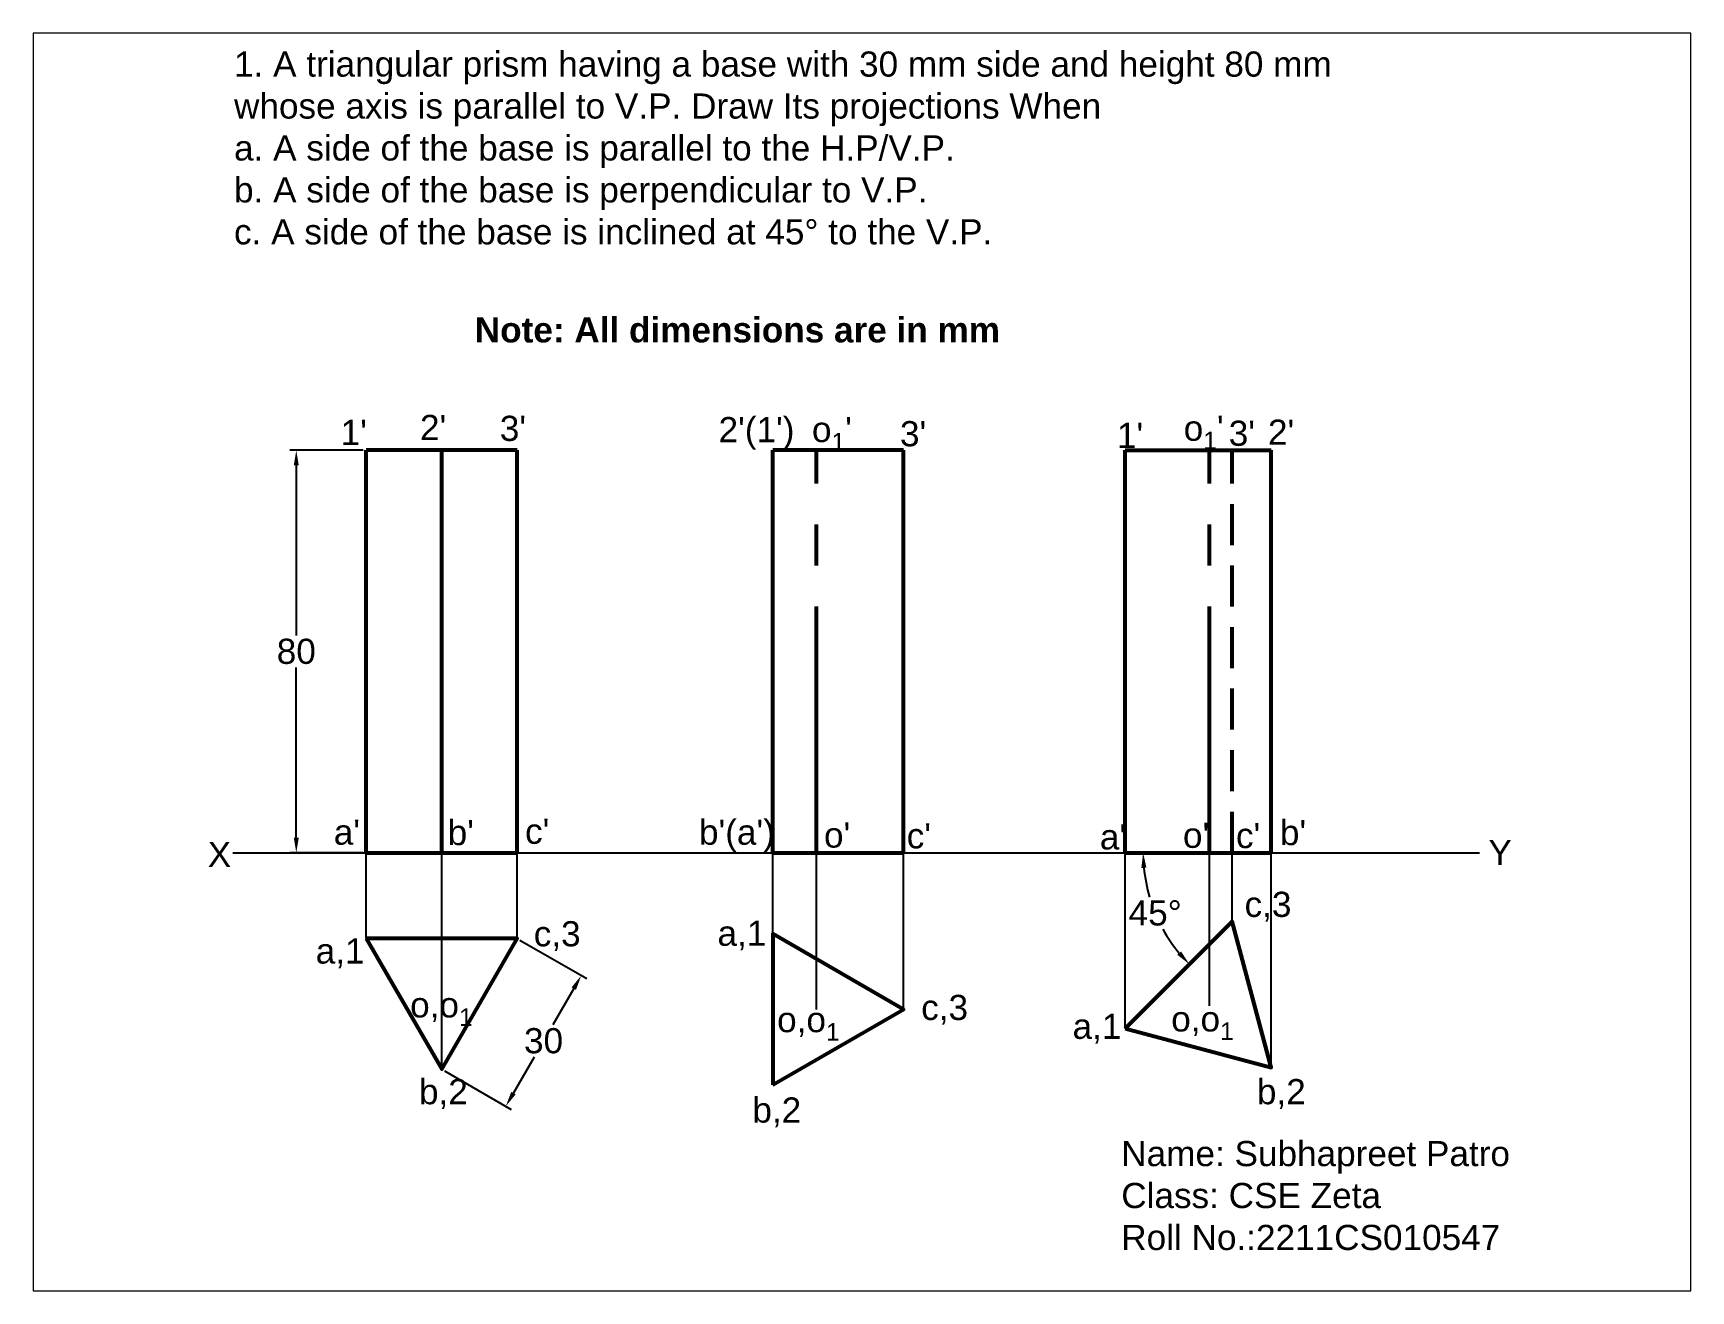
# Paper-space layout 'Layout1' of a CAD drawing. Header units: millimetres. Extents: x 26 to 231, y 20 to 176.
# The model-space entities are those that its viewports show. They can reach past a viewport. Long polylines and large blocks are cut down to what shows.
import ezdxf

# ---------------------------------------------------------------- set-up
doc = ezdxf.new("R2010")
doc.units = ezdxf.units.MM
doc.header["$PDMODE"] = 35
doc.header["$PDSIZE"] = 5
doc.linetypes.add('CENTER2', pattern=[28.575, 19.05, -3.175, 3.175, -3.175])
doc.linetypes.add('HIDDEN2', pattern=[4.7625, 3.175, -1.5875])
doc.styles.get("Standard").update_dxf_attribs({"font": 'arial.ttf'})
doc.dimstyles.new('ISO-25', dxfattribs={"dimtxt": 5, "dimasz": 3, "dimexe": 1.25, "dimexo": 0.625, "dimtad": 1, "dimtih": 1, "dimtoh": 1, "dimdec": 0, "dimtxsty": 'Standard', "dimcen": 2.5, "dimadec": 0, "dimazin": 0, "dimtfac": 1, "dimtdec": 0, "dimtmove": 0, "dimatfit": 3, "dimfxl": 1, "dimarcsym": 0})

# ---------------------------------------------------------------- blocks, each defined once
blk = doc.blocks.new('*D1')
at = {"color": 0, "lineweight": -2, "transparency": 16777216}
for p, q in [((105.86, 8.94), (119.16, 1.27)), ((116.57, -0.71), (112.41, -7.92)), ((104.57, -21.49), (108.74, -14.28)), ((90.86, -17.04), (104.16, -24.71))]:
    blk.add_line(p, q, dxfattribs=at)
at = {"color": 0, "transparency": 16777216}
for points in [[(116.14, -0.46), (117.01, -0.96), (118.07, 1.89)], [(104.14, -21.24), (105.01, -21.74), (103.07, -24.09)]]:
    blk.add_solid(points, dxfattribs=at)
at = {"layer": 'Defpoints', "color": 0, "transparency": 16777216}
for p in [(105.32, 9.26), (118.07, 1.89), (90.32, -16.72)]:
    blk.add_point(p, dxfattribs=at)
at = {"color": 0, "transparency": 16777216, "insert": (110.57, -11.1), "char_height": 5, "attachment_point": 5}
blk.add_mtext('30', dxfattribs=at)
blk = doc.blocks.new('*D2')
at = {"color": 0, "lineweight": -2, "transparency": 16777216}
for p, q in [((74.69, 106.3), (60.17, 106.3)), ((61.42, 103.3), (61.42, 69.48)), ((61.42, 29.3), (61.42, 63.12)), ((74.69, 26.3), (60.17, 26.3))]:
    blk.add_line(p, q, dxfattribs=at)
at = {"color": 0, "transparency": 16777216}
for points in [[(60.92, 103.3), (61.92, 103.3), (61.42, 106.3)], [(60.92, 29.3), (61.92, 29.3), (61.42, 26.3)]]:
    blk.add_solid(points, dxfattribs=at)
at = {"layer": 'Defpoints', "color": 0, "transparency": 16777216}
for p in [(61.42, 106.3), (75.32, 106.3), (75.32, 26.3)]:
    blk.add_point(p, dxfattribs=at)
at = {"color": 0, "transparency": 16777216, "insert": (61.42, 66.3), "char_height": 5, "attachment_point": 5}
blk.add_mtext('80', dxfattribs=at)
blk = doc.blocks.new('*D3')
at = {"color": 0, "lineweight": -2, "transparency": 16777216}
for start, end in [(185.4838, 196.3595), (208.9275, 219.5162)]:
    blk.add_arc((261.1, 26.3), 31.36, start, end, dxfattribs=at)
at = {"color": 0, "transparency": 16777216}
for points in [[(229.39, 23.28), (230.39, 23.33), (229.74, 26.3)], [(237.28, 6.68), (236.54, 6.01), (238.93, 4.13)]]:
    blk.add_solid(points, dxfattribs=at)
at = {"layer": 'Defpoints', "color": 0, "transparency": 16777216}
for p in [(226.19, 26.3), (255.16, 26.3), (230.81, 18.18), (247.4, 12.6), (226.19, -8.61)]:
    blk.add_point(p, dxfattribs=at)
at = {"color": 0, "transparency": 16777216, "insert": (232.13, 14.3), "char_height": 5, "attachment_point": 5}
blk.add_mtext('45°', dxfattribs=at)

msp = doc.modelspace()

# ---------------------------------------------------------------- linework, layer by layer
at = {"lineweight": 53}
for p, q in [((75.32, 26.3), (75.32, 106.3)), ((105.32, 106.3), (75.32, 106.3)), ((90.32, 26.3), (90.32, 106.3)), ((105.32, 26.3), (105.32, 106.3)), ((156.13, 26.3), (156.13, 106.3)), ((182.11, 106.3), (156.13, 106.3)), ((182.11, 26.3), (182.11, 106.3)), ((226.19, 26.3), (226.19, 106.3)), ((226.19, 106.3), (255.16, 106.3)), ((255.16, 26.3), (255.16, 106.3)), ((75.32, 26.3), (105.32, 26.3)), ((156.13, 26.3), (182.11, 26.3)), ((226.19, 26.3), (255.16, 26.3))]:
    msp.add_line(p, q, dxfattribs=at)
at = {"linetype": 'CENTER2', "lineweight": 53}
for p, q in [((164.79, 26.3), (164.79, 106.3)), ((242.92, 26.3), (242.92, 106.3))]:
    msp.add_line(p, q, dxfattribs=at)
at = {"linetype": 'HIDDEN2', "lineweight": 53}
msp.add_line((247.4, 26.3), (247.4, 106.3), dxfattribs=at)
for p, q in [((48.79, 26.3), (296.56, 26.3)), ((75.32, 9.26), (75.32, 26.3)), ((90.32, -16.72), (90.32, 26.3)), ((105.32, 9.26), (105.32, 26.3)), ((156.13, 10.16), (156.13, 26.3)), ((164.79, -4.84), (164.79, 26.3)), ((182.11, -4.84), (182.11, 26.3)), ((226.19, -8.61), (226.19, 26.3)), ((242.92, -4.13), (242.92, 26.3)), ((247.4, 12.6), (247.4, 26.3)), ((255.16, -16.38), (255.16, 26.3))]:
    msp.add_line(p, q)
at = {"lineweight": 53}
for points in [[(156.13, -19.84), (182.11, -4.84), (156.13, 10.16)], [(226.19, -8.61), (255.16, -16.38), (247.4, 12.6)], [(75.32, 9.26), (90.32, -16.72), (105.32, 9.26)]]:
    msp.add_lwpolyline(points, close=True, dxfattribs=at)

# ---------------------------------------------------------------- texts
at = {"char_height": 5, "attachment_point": 1}
for s, width, insert in [('1. A triangular prism having a base with 30 mm side and height 80 mm \\Pwhose axis is parallel to V.P. Draw Its projections When \\Pa. A side of the base is parallel to the H.P/V.P. \\Pb. A side of the base is perpendicular to V.P. \\Pc. A side of the base is inclined at 45° to the V.P.', 248.705, (49.05, 185.56)), ('{\\fArial|b1|i0|c0|p34;Note: All dimensions are in mm}', 128.5272, (96.9, 132.73)), ('X', 4.7435, (43.82, 28.46)), ('Y', 11.0027, (298.36, 28.85)), ('Name: Subhapreet Patro\\PClass: CSE Zeta\\PRoll No.:2211CS010547', 136.3029, (225.39, -31))]:
    msp.add_mtext_dynamic_manual_height_columns(s, width=width, gutter_width=25, heights=[0], dxfattribs=dict(at, insert=insert))
at = {"linetype": 'HIDDEN2', "char_height": 5, "attachment_point": 1}
for s, width, insert in [("1'", 7.3066, (70.24, 112.35)), ("2'", 7.1284, (86.01, 113.33)), ("3'", 7.0392, (101.87, 113.15)), ("2'(1')", 11.0556, (145.35, 112.9)), ("\\A1;o{\\H0.7x;\\S^ 1;}'", 12.8532, (163.91, 112.93)), ("3'", 10.9388, (181.41, 112.09)), ("\\A1;o{\\H0.7x;\\S^ 1;}'", 12.8532, (237.8, 113.19)), ("3'", 10.9388, (246.75, 112.18)), ("2'", 7.1284, (254.55, 112.4)), ("1'", 7.3066, (224.53, 111.76)), ("b' ", 4.5095, (91.51, 32.81)), ("c'", 10.3093, (106.89, 33.07)), ("b'(a')", 9.9932, (141.46, 32.89)), ("b' ", 4.5095, (256.92, 32.81)), ("a'", 6.4461, (68.87, 32.9)), ("o'", 12.8884, (166.31, 32.32)), ("c'", 12.7624, (182.75, 32.16)), ("a'", 6.4461, (221.13, 31.95)), ("o'", 12.8884, (237.65, 32.27)), ("c'", 10.3093, (248.19, 32.22)), ('c,3', 17.6364, (249.9, 18.54)), ('c,3', 17.6364, (108.62, 12.69)), ('a,1', 10.1782, (145.14, 12.8)), ('a,1', 10.1782, (65.28, 9.27)), ('\\A1; o,o{\\H0.7x;\\S^ 1;}', 13.4265, (84.05, -1.44)), ('c,3', 17.6364, (185.63, -1.95)), ('\\A1; o,o{\\H0.7x;\\S^ 1;}', 13.4265, (156.99, -4.37)), ('a,1', 10.1782, (215.71, -5.7)), ('\\A1; o,o{\\H0.7x;\\S^ 1;}', 13.4265, (235.32, -4.23)), ('b,2', 16.9345, (85.81, -18.69)), ('b,2', 16.9345, (252.35, -18.69)), ('b,2', 16.9345, (152.07, -22.34))]:
    msp.add_mtext_dynamic_manual_height_columns(s, width=width, gutter_width=25, heights=[0], dxfattribs=dict(at, insert=insert))

# ---------------------------------------------------------------- dimensions: what is measured, and where the dimension line sits
for p1, p2, distance, picture, middle in [((75.32, 26.3), (75.32, 106.3), 13.9, '*D2', (61.42, 66.3)), ((90.32, -16.72), (105.32, 9.26), -14.73, '*D1', (110.57, -11.1))]:
    dim = msp.add_aligned_dim(p1=p1, p2=p2, distance=distance, dimstyle='ISO-25')
    dim.commit()
    dim.dimension.update_dxf_attribs({"geometry": picture, "text_midpoint": middle})
dim = msp.add_angular_dim_2l(base=(230.81, 18.18), line1=((226.19, 26.3), (255.16, 26.3)), line2=((247.4, 12.6), (226.19, -8.61)), dimstyle='ISO-25')
dim.commit()
dim.dimension.update_dxf_attribs({"geometry": '*D3', "text_midpoint": (232.13, 14.3)})

psp = doc.layouts.get("Layout1")

# ---------------------------------------------------------------- viewports
at = {"layer": '0'}
psp.add_viewport(center=(128.5, 97.5), size=(205.6, 156), view_center_point=(173.86, 64.21), view_height=249.9908, dxfattribs=at)

doc.saveas('drawing.dxf')
